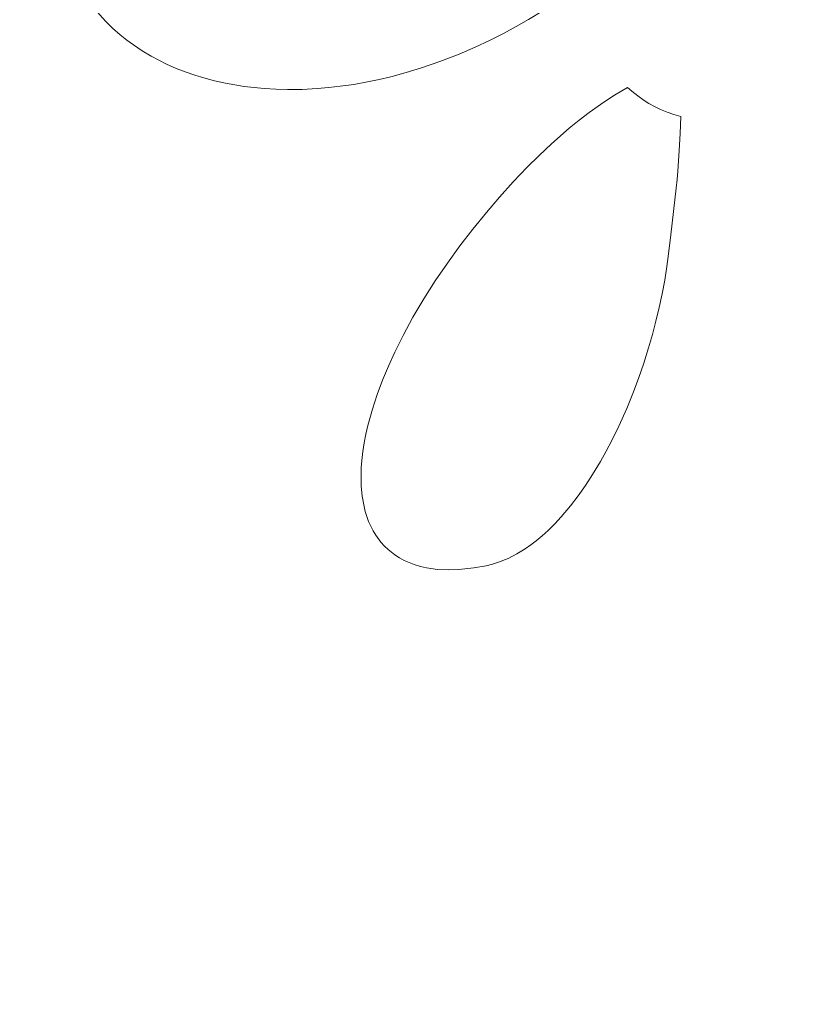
# Model space of a CAD drawing. Header units: centimetres. Extents: x -59 to 59, y -29 to 29.
# Drawn here: x 31.405 to 32.778, y 7.282 to 8.988 of the extents above; entities that cross this region are included whole.
import ezdxf

# ---------------------------------------------------------------- set-up
doc = ezdxf.new("R2010")
doc.units = ezdxf.units.CM
doc.header["$MEASUREMENT"] = 0
doc.layers.add('Camada 1', color=7, linetype='Continuous')

msp = doc.modelspace()

# ---------------------------------------------------------------- linework, layer by layer
at = {"layer": 'Camada 1', "color": 250, "lineweight": 9}
msp.add_open_spline([(44.87208, 9.04651), (45.82819, 9.51826), (46.94647, 9.81469), (48.06476, 10.11115), (48.06476, 10.11115), (48.06476, 10.11115), (49.06475, 10.30105), (49.06475, 10.30105), (49.06475, 10.30105), (49.06475, 10.30105), (49.06475, 29.10275), (49.06475, 29.10275), (49.06475, 29.10275), (49.06475, 29.10275), (24.06474, 29.10275), (24.06474, 29.10275), (24.06474, 29.10275), (24.06474, 29.10275), (24.06474, 10.30105), (24.06474, 10.30105), (24.06474, 10.30105), (24.06474, 10.30105), (25.06473, 10.11115), (25.06473, 10.11115), (25.06473, 10.11115), (26.18302, 9.81469), (27.3013, 9.51826), (28.25741, 9.04651), (28.25741, 9.04651), (29.21352, 8.57475), (30.00745, 7.92769), (30.71826, 7.49258), (30.71826, 7.49258), (31.42908, 7.05747), (32.0568, 6.83431), (32.71904, 6.79156), (32.71904, 6.79156), (33.38125, 6.74882), (34.07798, 6.88647), (34.72469, 7.13647), (34.72469, 7.13647), (35.37139, 7.38647), (35.96807, 7.74882), (36.56474, 8.11115), (36.56474, 8.11115), (37.16141, 7.74882), (37.7581, 7.38647), (38.4048, 7.13647), (38.4048, 7.13647), (39.05151, 6.88647), (39.74824, 6.74882), (40.41045, 6.79156), (40.41045, 6.79156), (41.0727, 6.83431), (41.70041, 7.05747), (42.41123, 7.49258), (42.41123, 7.49258), (43.12204, 7.92769), (43.91598, 8.57475), (44.87208, 9.04651)], degree=3, knots=[0, 0, 0, 0, 0.0625, 0.0625, 0.0625, 0.0625, 0.125, 0.125, 0.125, 0.125, 0.1875, 0.1875, 0.1875, 0.1875, 0.25, 0.25, 0.25, 0.25, 0.3125, 0.3125, 0.3125, 0.3125, 0.375, 0.375, 0.375, 0.375, 0.4375, 0.4375, 0.4375, 0.4375, 0.5, 0.5, 0.5, 0.5, 0.5625, 0.5625, 0.5625, 0.5625, 0.625, 0.625, 0.625, 0.625, 0.6875, 0.6875, 0.6875, 0.6875, 0.75, 0.75, 0.75, 0.75, 0.8125, 0.8125, 0.8125, 0.8125, 0.875, 0.875, 0.875, 0.875, 1, 1, 1, 1], dxfattribs=at)
at = {"layer": 'Camada 1', "color": 1, "lineweight": 9}
for points, knots in [([(32.4026, 9.31632), (32.4026, 9.31632), (32.30026, 9.3578), (32.30026, 9.3578), (32.30026, 9.3578), (32.30026, 9.3578), (32.25404, 9.37568), (32.25404, 9.37568), (32.25404, 9.37568), (32.25404, 9.37568), (32.20772, 9.39327), (32.20772, 9.39327), (32.20772, 9.39327), (32.20772, 9.39327), (32.18079, 9.40345), (32.18079, 9.40345), (32.18079, 9.40345), (32.18079, 9.40345), (32.15372, 9.41321), (32.15372, 9.41321), (32.15372, 9.41321), (32.15372, 9.41321), (32.13262, 9.42033), (32.13262, 9.42033), (32.13262, 9.42033), (32.13262, 9.42033), (32.1113, 9.42676), (32.1113, 9.42676), (32.1113, 9.42676), (32.1113, 9.42676), (32.0865, 9.43302), (32.0865, 9.43302), (32.0865, 9.43302), (32.0865, 9.43302), (32.06157, 9.43876), (32.06157, 9.43876), (32.06157, 9.43876), (32.06157, 9.43876), (32.03205, 9.44503), (32.03205, 9.44503), (32.03205, 9.44503), (32.03205, 9.44503), (32.00238, 9.45055), (32.00238, 9.45055), (32.00238, 9.45055), (32.00238, 9.45055), (31.96926, 9.45583), (31.96926, 9.45583), (31.96926, 9.45583), (31.96926, 9.45583), (31.92936, 9.46089), (31.92936, 9.46089), (31.92936, 9.46089), (31.92936, 9.46089), (31.89601, 9.46399), (31.89601, 9.46399), (31.89601, 9.46399), (31.89601, 9.46399), (31.85821, 9.46621), (31.85821, 9.46621), (31.85821, 9.46621), (31.85821, 9.46621), (31.82857, 9.46692), (31.82857, 9.46692), (31.82857, 9.46692), (31.82857, 9.46692), (31.79298, 9.46642), (31.79298, 9.46642), (31.79298, 9.46642), (31.79298, 9.46642), (31.76338, 9.46474), (31.76338, 9.46474), (31.76338, 9.46474), (31.76338, 9.46474), (31.74568, 9.46313), (31.74568, 9.46313), (31.74568, 9.46313), (31.74568, 9.46313), (31.72802, 9.46104), (31.72802, 9.46104), (31.72802, 9.46104), (31.72802, 9.46104), (31.69874, 9.45643), (31.69874, 9.45643), (31.69874, 9.45643), (31.69874, 9.45643), (31.67811, 9.45224), (31.67811, 9.45224), (31.67811, 9.45224), (31.67811, 9.45224), (31.65767, 9.44717), (31.65767, 9.44717), (31.65767, 9.44717), (31.65767, 9.44717), (31.64315, 9.44294), (31.64315, 9.44294), (31.64315, 9.44294), (31.64315, 9.44294), (31.62879, 9.43819), (31.62879, 9.43819), (31.62879, 9.43819), (31.62879, 9.43819), (31.61113, 9.43144), (31.61113, 9.43144), (31.61113, 9.43144), (31.61113, 9.43144), (31.59384, 9.42377), (31.59384, 9.42377), (31.59384, 9.42377), (31.59384, 9.42377), (31.57368, 9.41324), (31.57368, 9.41324), (31.57368, 9.41324), (31.57368, 9.41324), (31.56384, 9.40733), (31.56384, 9.40733), (31.56384, 9.40733), (31.56384, 9.40733), (31.55425, 9.401), (31.55425, 9.401), (31.55425, 9.401), (31.55425, 9.401), (31.54198, 9.39198), (31.54198, 9.39198), (31.54198, 9.39198), (31.54198, 9.39198), (31.5303, 9.3822), (31.5303, 9.3822), (31.5303, 9.3822), (31.5303, 9.3822), (31.52025, 9.3726), (31.52025, 9.3726), (31.52025, 9.3726), (31.52025, 9.3726), (31.51079, 9.3624), (31.51079, 9.3624), (31.51079, 9.3624), (31.51079, 9.3624), (31.5024, 9.35208), (31.5024, 9.35208), (31.5024, 9.35208), (31.5024, 9.35208), (31.49471, 9.34121), (31.49471, 9.34121), (31.49471, 9.34121), (31.49471, 9.34121), (31.48884, 9.33178), (31.48884, 9.33178), (31.48884, 9.33178), (31.48884, 9.33178), (31.48349, 9.32204), (31.48349, 9.32204), (31.48349, 9.32204), (31.48349, 9.32204), (31.47804, 9.31061), (31.47804, 9.31061), (31.47804, 9.31061), (31.47804, 9.31061), (31.47328, 9.29887), (31.47328, 9.29887), (31.47328, 9.29887), (31.47328, 9.29887), (31.46855, 9.28439), (31.46855, 9.28439), (31.46855, 9.28439), (31.46855, 9.28439), (31.46429, 9.26662), (31.46429, 9.26662), (31.46429, 9.26662), (31.46429, 9.26662), (31.4619, 9.25157), (31.4619, 9.25157), (31.4619, 9.25157), (31.4619, 9.25157), (31.46035, 9.23333), (31.46035, 9.23333), (31.46035, 9.23333), (31.46035, 9.23333), (31.46013, 9.21807), (31.46013, 9.21807), (31.46013, 9.21807), (31.46013, 9.21807), (31.46116, 9.19889), (31.46116, 9.19889), (31.46116, 9.19889), (31.46116, 9.19889), (31.4632, 9.18154), (31.4632, 9.18154), (31.4632, 9.18154), (31.4632, 9.18154), (31.4676, 9.1575), (31.4676, 9.1575), (31.4676, 9.1575), (31.4676, 9.1575), (31.47171, 9.14051), (31.47171, 9.14051), (31.47171, 9.14051), (31.47171, 9.14051), (31.47651, 9.12372), (31.47651, 9.12372), (31.47651, 9.12372), (31.47651, 9.12372), (31.48266, 9.1049), (31.48266, 9.1049), (31.48266, 9.1049), (31.48266, 9.1049), (31.48958, 9.08636), (31.48958, 9.08636), (31.48958, 9.08636), (31.48958, 9.08636), (31.49534, 9.07294), (31.49534, 9.07294), (31.49534, 9.07294), (31.49534, 9.07294), (31.50171, 9.0598), (31.50171, 9.0598), (31.50171, 9.0598), (31.50171, 9.0598), (31.5133, 9.03915), (31.5133, 9.03915), (31.5133, 9.03915), (31.5133, 9.03915), (31.52304, 9.0242), (31.52304, 9.0242), (31.52304, 9.0242), (31.52304, 9.0242), (31.5358, 9.00704), (31.5358, 9.00704), (31.5358, 9.00704), (31.5358, 9.00704), (31.54524, 8.99575), (31.54524, 8.99575), (31.54524, 8.99575), (31.54524, 8.99575), (31.55518, 8.98493), (31.55518, 8.98493), (31.55518, 8.98493), (31.55518, 8.98493), (31.56772, 8.97255), (31.56772, 8.97255), (31.56772, 8.97255), (31.56772, 8.97255), (31.58089, 8.96087), (31.58089, 8.96087), (31.58089, 8.96087), (31.58089, 8.96087), (31.59231, 8.95168), (31.59231, 8.95168), (31.59231, 8.95168), (31.59231, 8.95168), (31.6041, 8.94299), (31.6041, 8.94299), (31.6041, 8.94299), (31.6041, 8.94299), (31.61932, 8.93283), (31.61932, 8.93283), (31.61932, 8.93283), (31.61932, 8.93283), (31.63501, 8.92345), (31.63501, 8.92345), (31.63501, 8.92345), (31.63501, 8.92345), (31.6484, 8.91621), (31.6484, 8.91621), (31.6484, 8.91621), (31.6484, 8.91621), (31.66205, 8.9095), (31.66205, 8.9095), (31.66205, 8.9095), (31.66205, 8.9095), (31.67895, 8.90206), (31.67895, 8.90206), (31.67895, 8.90206), (31.67895, 8.90206), (31.69614, 8.89536), (31.69614, 8.89536), (31.69614, 8.89536), (31.69614, 8.89536), (31.71153, 8.89006), (31.71153, 8.89006), (31.71153, 8.89006), (31.71153, 8.89006), (31.72709, 8.8853), (31.72709, 8.8853), (31.72709, 8.8853), (31.72709, 8.8853), (31.74595, 8.88031), (31.74595, 8.88031), (31.74595, 8.88031), (31.74595, 8.88031), (31.765, 8.87606), (31.765, 8.87606), (31.765, 8.87606), (31.765, 8.87606), (31.78126, 8.87304), (31.78126, 8.87304), (31.78126, 8.87304), (31.78126, 8.87304), (31.7976, 8.87053), (31.7976, 8.87053), (31.7976, 8.87053), (31.7976, 8.87053), (31.81514, 8.86838), (31.81514, 8.86838), (31.81514, 8.86838), (31.81514, 8.86838), (31.83274, 8.86677), (31.83274, 8.86677), (31.83274, 8.86677), (31.83274, 8.86677), (31.85301, 8.86559), (31.85301, 8.86559), (31.85301, 8.86559), (31.85301, 8.86559), (31.87331, 8.86507), (31.87331, 8.86507), (31.87331, 8.86507), (31.87331, 8.86507), (31.89941, 8.86537), (31.89941, 8.86537), (31.89941, 8.86537), (31.89941, 8.86537), (31.92548, 8.8667), (31.92548, 8.8667), (31.92548, 8.8667), (31.92548, 8.8667), (31.94561, 8.86842), (31.94561, 8.86842), (31.94561, 8.86842), (31.94561, 8.86842), (31.96569, 8.8707), (31.96569, 8.8707), (31.96569, 8.8707), (31.96569, 8.8707), (31.9897, 8.87418), (31.9897, 8.87418), (31.9897, 8.87418), (31.9897, 8.87418), (32.01359, 8.87844), (32.01359, 8.87844), (32.01359, 8.87844), (32.01359, 8.87844), (32.03399, 8.8827), (32.03399, 8.8827), (32.03399, 8.8827), (32.03399, 8.8827), (32.05428, 8.88749), (32.05428, 8.88749), (32.05428, 8.88749), (32.05428, 8.88749), (32.08134, 8.89474), (32.08134, 8.89474), (32.08134, 8.89474), (32.08134, 8.89474), (32.10814, 8.90291), (32.10814, 8.90291), (32.10814, 8.90291), (32.10814, 8.90291), (32.13987, 8.91385), (32.13987, 8.91385), (32.13987, 8.91385), (32.13987, 8.91385), (32.17374, 8.92702), (32.17374, 8.92702), (32.17374, 8.92702), (32.17374, 8.92702), (32.20155, 8.93906), (32.20155, 8.93906), (32.20155, 8.93906), (32.20155, 8.93906), (32.22668, 8.95089), (32.22668, 8.95089), (32.22668, 8.95089), (32.22668, 8.95089), (32.2515, 8.96337), (32.2515, 8.96337), (32.2515, 8.96337), (32.2515, 8.96337), (32.27334, 8.97506), (32.27334, 8.97506), (32.27334, 8.97506), (32.27334, 8.97506), (32.29487, 8.98731), (32.29487, 8.98731), (32.29487, 8.98731), (32.29487, 8.98731), (32.32028, 9.00276), (32.32028, 9.00276), (32.32028, 9.00276), (32.32028, 9.00276), (32.34517, 9.01907), (32.34517, 9.01907), (32.34517, 9.01907), (32.34517, 9.01907), (32.36054, 9.02982), (32.36054, 9.02982), (32.36054, 9.02982), (32.36054, 9.02982), (32.37564, 9.04095), (32.37564, 9.04095), (32.37564, 9.04095), (32.37564, 9.04095), (32.40422, 9.06382), (32.40422, 9.06382), (32.40422, 9.06382), (32.40422, 9.06382), (32.39762, 9.07881), (32.39762, 9.07881), (32.39762, 9.07881), (32.39762, 9.07881), (32.39094, 9.09691), (32.39094, 9.09691), (32.39094, 9.09691), (32.39094, 9.09691), (32.38547, 9.11543), (32.38547, 9.11543), (32.38547, 9.11543), (32.38547, 9.11543), (32.3822, 9.1294), (32.3822, 9.1294), (32.3822, 9.1294), (32.3822, 9.1294), (32.37961, 9.14353), (32.37961, 9.14353), (32.37961, 9.14353), (32.37961, 9.14353), (32.37793, 9.15578), (32.37793, 9.15578), (32.37793, 9.15578), (32.37793, 9.15578), (32.37675, 9.1681), (32.37675, 9.1681), (32.37675, 9.1681), (32.37675, 9.1681), (32.37608, 9.18064), (32.37608, 9.18064), (32.37608, 9.18064), (32.37608, 9.18064), (32.37593, 9.19321), (32.37593, 9.19321), (32.37593, 9.19321), (32.37593, 9.19321), (32.37632, 9.20603), (32.37632, 9.20603), (32.37632, 9.20603), (32.37632, 9.20603), (32.37724, 9.21882), (32.37724, 9.21882), (32.37724, 9.21882), (32.37724, 9.21882), (32.3787, 9.23169), (32.3787, 9.23169), (32.3787, 9.23169), (32.3787, 9.23169), (32.3807, 9.24449), (32.3807, 9.24449), (32.3807, 9.24449), (32.3807, 9.24449), (32.38338, 9.25793), (32.38338, 9.25793), (32.38338, 9.25793), (32.38338, 9.25793), (32.38665, 9.27124), (32.38665, 9.27124), (32.38665, 9.27124), (32.38665, 9.27124), (32.3911, 9.28625), (32.3911, 9.28625), (32.3911, 9.28625), (32.3911, 9.28625), (32.39632, 9.301), (32.39632, 9.301), (32.39632, 9.301), (32.39632, 9.301), (32.40155, 9.31377), (32.40155, 9.31377), (32.40155, 9.31377), (32.40155, 9.31377), (32.4026, 9.31632), (32.4026, 9.31632), (32.4026, 9.31632), (32.4026, 9.31632), (32.4026, 9.31632), (32.4026, 9.31632)], [0, 0, 0, 0, 0.0081967, 0.0081967, 0.0081967, 0.0081967, 0.0163934, 0.0163934, 0.0163934, 0.0163934, 0.0245902, 0.0245902, 0.0245902, 0.0245902, 0.0327869, 0.0327869, 0.0327869, 0.0327869, 0.0409836, 0.0409836, 0.0409836, 0.0409836, 0.0491803, 0.0491803, 0.0491803, 0.0491803, 0.057377, 0.057377, 0.057377, 0.057377, 0.0655738, 0.0655738, 0.0655738, 0.0655738, 0.0737705, 0.0737705, 0.0737705, 0.0737705, 0.0819672, 0.0819672, 0.0819672, 0.0819672, 0.0901639, 0.0901639, 0.0901639, 0.0901639, 0.0983607, 0.0983607, 0.0983607, 0.0983607, 0.1065574, 0.1065574, 0.1065574, 0.1065574, 0.1147541, 0.1147541, 0.1147541, 0.1147541, 0.1229508, 0.1229508, 0.1229508, 0.1229508, 0.1311475, 0.1311475, 0.1311475, 0.1311475, 0.1393443, 0.1393443, 0.1393443, 0.1393443, 0.147541, 0.147541, 0.147541, 0.147541, 0.1557377, 0.1557377, 0.1557377, 0.1557377, 0.1639344, 0.1639344, 0.1639344, 0.1639344, 0.1721311, 0.1721311, 0.1721311, 0.1721311, 0.1803279, 0.1803279, 0.1803279, 0.1803279, 0.1885246, 0.1885246, 0.1885246, 0.1885246, 0.1967213, 0.1967213, 0.1967213, 0.1967213, 0.204918, 0.204918, 0.204918, 0.204918, 0.2131148, 0.2131148, 0.2131148, 0.2131148, 0.2213115, 0.2213115, 0.2213115, 0.2213115, 0.2295082, 0.2295082, 0.2295082, 0.2295082, 0.2377049, 0.2377049, 0.2377049, 0.2377049, 0.2459016, 0.2459016, 0.2459016, 0.2459016, 0.2540984, 0.2540984, 0.2540984, 0.2540984, 0.2622951, 0.2622951, 0.2622951, 0.2622951, 0.2704918, 0.2704918, 0.2704918, 0.2704918, 0.2786885, 0.2786885, 0.2786885, 0.2786885, 0.2868852, 0.2868852, 0.2868852, 0.2868852, 0.295082, 0.295082, 0.295082, 0.295082, 0.3032787, 0.3032787, 0.3032787, 0.3032787, 0.3114754, 0.3114754, 0.3114754, 0.3114754, 0.3196721, 0.3196721, 0.3196721, 0.3196721, 0.3278689, 0.3278689, 0.3278689, 0.3278689, 0.3360656, 0.3360656, 0.3360656, 0.3360656, 0.3442623, 0.3442623, 0.3442623, 0.3442623, 0.352459, 0.352459, 0.352459, 0.352459, 0.3606557, 0.3606557, 0.3606557, 0.3606557, 0.3688525, 0.3688525, 0.3688525, 0.3688525, 0.3770492, 0.3770492, 0.3770492, 0.3770492, 0.3852459, 0.3852459, 0.3852459, 0.3852459, 0.3934426, 0.3934426, 0.3934426, 0.3934426, 0.4016393, 0.4016393, 0.4016393, 0.4016393, 0.4098361, 0.4098361, 0.4098361, 0.4098361, 0.4180328, 0.4180328, 0.4180328, 0.4180328, 0.4262295, 0.4262295, 0.4262295, 0.4262295, 0.4344262, 0.4344262, 0.4344262, 0.4344262, 0.442623, 0.442623, 0.442623, 0.442623, 0.4508197, 0.4508197, 0.4508197, 0.4508197, 0.4590164, 0.4590164, 0.4590164, 0.4590164, 0.4672131, 0.4672131, 0.4672131, 0.4672131, 0.4754098, 0.4754098, 0.4754098, 0.4754098, 0.4836066, 0.4836066, 0.4836066, 0.4836066, 0.4918033, 0.4918033, 0.4918033, 0.4918033, 0.5, 0.5, 0.5, 0.5, 0.5081967, 0.5081967, 0.5081967, 0.5081967, 0.5163934, 0.5163934, 0.5163934, 0.5163934, 0.5245902, 0.5245902, 0.5245902, 0.5245902, 0.5327869, 0.5327869, 0.5327869, 0.5327869, 0.5409836, 0.5409836, 0.5409836, 0.5409836, 0.5491803, 0.5491803, 0.5491803, 0.5491803, 0.557377, 0.557377, 0.557377, 0.557377, 0.5655738, 0.5655738, 0.5655738, 0.5655738, 0.5737705, 0.5737705, 0.5737705, 0.5737705, 0.5819672, 0.5819672, 0.5819672, 0.5819672, 0.5901639, 0.5901639, 0.5901639, 0.5901639, 0.5983607, 0.5983607, 0.5983607, 0.5983607, 0.6065574, 0.6065574, 0.6065574, 0.6065574, 0.6147541, 0.6147541, 0.6147541, 0.6147541, 0.6229508, 0.6229508, 0.6229508, 0.6229508, 0.6311475, 0.6311475, 0.6311475, 0.6311475, 0.6393443, 0.6393443, 0.6393443, 0.6393443, 0.647541, 0.647541, 0.647541, 0.647541, 0.6557377, 0.6557377, 0.6557377, 0.6557377, 0.6639344, 0.6639344, 0.6639344, 0.6639344, 0.6721311, 0.6721311, 0.6721311, 0.6721311, 0.6803279, 0.6803279, 0.6803279, 0.6803279, 0.6885246, 0.6885246, 0.6885246, 0.6885246, 0.6967213, 0.6967213, 0.6967213, 0.6967213, 0.704918, 0.704918, 0.704918, 0.704918, 0.7131148, 0.7131148, 0.7131148, 0.7131148, 0.7213115, 0.7213115, 0.7213115, 0.7213115, 0.7295082, 0.7295082, 0.7295082, 0.7295082, 0.7377049, 0.7377049, 0.7377049, 0.7377049, 0.7459016, 0.7459016, 0.7459016, 0.7459016, 0.7540984, 0.7540984, 0.7540984, 0.7540984, 0.7622951, 0.7622951, 0.7622951, 0.7622951, 0.7704918, 0.7704918, 0.7704918, 0.7704918, 0.7786885, 0.7786885, 0.7786885, 0.7786885, 0.7868852, 0.7868852, 0.7868852, 0.7868852, 0.795082, 0.795082, 0.795082, 0.795082, 0.8032787, 0.8032787, 0.8032787, 0.8032787, 0.8114754, 0.8114754, 0.8114754, 0.8114754, 0.8196721, 0.8196721, 0.8196721, 0.8196721, 0.8278689, 0.8278689, 0.8278689, 0.8278689, 0.8360656, 0.8360656, 0.8360656, 0.8360656, 0.8442623, 0.8442623, 0.8442623, 0.8442623, 0.852459, 0.852459, 0.852459, 0.852459, 0.8606557, 0.8606557, 0.8606557, 0.8606557, 0.8688525, 0.8688525, 0.8688525, 0.8688525, 0.8770492, 0.8770492, 0.8770492, 0.8770492, 0.8852459, 0.8852459, 0.8852459, 0.8852459, 0.8934426, 0.8934426, 0.8934426, 0.8934426, 0.9016393, 0.9016393, 0.9016393, 0.9016393, 0.9098361, 0.9098361, 0.9098361, 0.9098361, 0.9180328, 0.9180328, 0.9180328, 0.9180328, 0.9262295, 0.9262295, 0.9262295, 0.9262295, 0.9344262, 0.9344262, 0.9344262, 0.9344262, 0.942623, 0.942623, 0.942623, 0.942623, 0.9508197, 0.9508197, 0.9508197, 0.9508197, 0.9590164, 0.9590164, 0.9590164, 0.9590164, 0.9672131, 0.9672131, 0.9672131, 0.9672131, 0.9754098, 0.9754098, 0.9754098, 0.9754098, 0.9836066, 0.9836066, 0.9836066, 0.9836066, 1, 1, 1, 1]), ([(32.56143, 8.81769), (32.56143, 8.81769), (32.56019, 8.78814), (32.56019, 8.78814), (32.56019, 8.78814), (32.56019, 8.78814), (32.55849, 8.75863), (32.55849, 8.75863), (32.55849, 8.75863), (32.55849, 8.75863), (32.55632, 8.7225), (32.55632, 8.7225), (32.55632, 8.7225), (32.55632, 8.7225), (32.55512, 8.70748), (32.55512, 8.70748), (32.55512, 8.70748), (32.55512, 8.70748), (32.55355, 8.6925), (32.55355, 8.6925), (32.55355, 8.6925), (32.55355, 8.6925), (32.54385, 8.61086), (32.54385, 8.61086), (32.54385, 8.61086), (32.54385, 8.61086), (32.5393, 8.57305), (32.5393, 8.57305), (32.5393, 8.57305), (32.5393, 8.57305), (32.53703, 8.55582), (32.53703, 8.55582), (32.53703, 8.55582), (32.53703, 8.55582), (32.53325, 8.5317), (32.53325, 8.5317), (32.53325, 8.5317), (32.53325, 8.5317), (32.52881, 8.5077), (32.52881, 8.5077), (32.52881, 8.5077), (32.52881, 8.5077), (32.52373, 8.48383), (32.52373, 8.48383), (32.52373, 8.48383), (32.52373, 8.48383), (32.51805, 8.4601), (32.51805, 8.4601), (32.51805, 8.4601), (32.51805, 8.4601), (32.51181, 8.43652), (32.51181, 8.43652), (32.51181, 8.43652), (32.51181, 8.43652), (32.50505, 8.4131), (32.50505, 8.4131), (32.50505, 8.4131), (32.50505, 8.4131), (32.49659, 8.38627), (32.49659, 8.38627), (32.49659, 8.38627), (32.49659, 8.38627), (32.48742, 8.35967), (32.48742, 8.35967), (32.48742, 8.35967), (32.48742, 8.35967), (32.47751, 8.33334), (32.47751, 8.33334), (32.47751, 8.33334), (32.47751, 8.33334), (32.46686, 8.30731), (32.46686, 8.30731), (32.46686, 8.30731), (32.46686, 8.30731), (32.45307, 8.27654), (32.45307, 8.27654), (32.45307, 8.27654), (32.45307, 8.27654), (32.44073, 8.25132), (32.44073, 8.25132), (32.44073, 8.25132), (32.44073, 8.25132), (32.43109, 8.23292), (32.43109, 8.23292), (32.43109, 8.23292), (32.43109, 8.23292), (32.42097, 8.21478), (32.42097, 8.21478), (32.42097, 8.21478), (32.42097, 8.21478), (32.4071, 8.19168), (32.4071, 8.19168), (32.4071, 8.19168), (32.4071, 8.19168), (32.39485, 8.17289), (32.39485, 8.17289), (32.39485, 8.17289), (32.39485, 8.17289), (32.38192, 8.15458), (32.38192, 8.15458), (32.38192, 8.15458), (32.38192, 8.15458), (32.36829, 8.13682), (32.36829, 8.13682), (32.36829, 8.13682), (32.36829, 8.13682), (32.35247, 8.11805), (32.35247, 8.11805), (32.35247, 8.11805), (32.35247, 8.11805), (32.34114, 8.1058), (32.34114, 8.1058), (32.34114, 8.1058), (32.34114, 8.1058), (32.32931, 8.09406), (32.32931, 8.09406), (32.32931, 8.09406), (32.32931, 8.09406), (32.31905, 8.08472), (32.31905, 8.08472), (32.31905, 8.08472), (32.31905, 8.08472), (32.30841, 8.07584), (32.30841, 8.07584), (32.30841, 8.07584), (32.30841, 8.07584), (32.29905, 8.0687), (32.29905, 8.0687), (32.29905, 8.0687), (32.29905, 8.0687), (32.28942, 8.06197), (32.28942, 8.06197), (32.28942, 8.06197), (32.28942, 8.06197), (32.27472, 8.0529), (32.27472, 8.0529), (32.27472, 8.0529), (32.27472, 8.0529), (32.25937, 8.04505), (32.25937, 8.04505), (32.25937, 8.04505), (32.25937, 8.04505), (32.24246, 8.03833), (32.24246, 8.03833), (32.24246, 8.03833), (32.24246, 8.03833), (32.23185, 8.03506), (32.23185, 8.03506), (32.23185, 8.03506), (32.23185, 8.03506), (32.2211, 8.03236), (32.2211, 8.03236), (32.2211, 8.03236), (32.2211, 8.03236), (32.19926, 8.0284), (32.19926, 8.0284), (32.19926, 8.0284), (32.19926, 8.0284), (32.17347, 8.02558), (32.17347, 8.02558), (32.17347, 8.02558), (32.17347, 8.02558), (32.15457, 8.02497), (32.15457, 8.02497), (32.15457, 8.02497), (32.15457, 8.02497), (32.13565, 8.02594), (32.13565, 8.02594), (32.13565, 8.02594), (32.13565, 8.02594), (32.11693, 8.0286), (32.11693, 8.0286), (32.11693, 8.0286), (32.11693, 8.0286), (32.1059, 8.0311), (32.1059, 8.0311), (32.1059, 8.0311), (32.1059, 8.0311), (32.09506, 8.03437), (32.09506, 8.03437), (32.09506, 8.03437), (32.09506, 8.03437), (32.08623, 8.0377), (32.08623, 8.0377), (32.08623, 8.0377), (32.08623, 8.0377), (32.07763, 8.0416), (32.07763, 8.0416), (32.07763, 8.0416), (32.07763, 8.0416), (32.0693, 8.04608), (32.0693, 8.04608), (32.0693, 8.04608), (32.0693, 8.04608), (32.06131, 8.05116), (32.06131, 8.05116), (32.06131, 8.05116), (32.06131, 8.05116), (32.04948, 8.06044), (32.04948, 8.06044), (32.04948, 8.06044), (32.04948, 8.06044), (32.04295, 8.0667), (32.04295, 8.0667), (32.04295, 8.0667), (32.04295, 8.0667), (32.03689, 8.07342), (32.03689, 8.07342), (32.03689, 8.07342), (32.03689, 8.07342), (32.0279, 8.08559), (32.0279, 8.08559), (32.0279, 8.08559), (32.0279, 8.08559), (32.02321, 8.09339), (32.02321, 8.09339), (32.02321, 8.09339), (32.02321, 8.09339), (32.01905, 8.10149), (32.01905, 8.10149), (32.01905, 8.10149), (32.01905, 8.10149), (32.0154, 8.10985), (32.0154, 8.10985), (32.0154, 8.10985), (32.0154, 8.10985), (32.01224, 8.11841), (32.01224, 8.11841), (32.01224, 8.11841), (32.01224, 8.11841), (32.00957, 8.12715), (32.00957, 8.12715), (32.00957, 8.12715), (32.00957, 8.12715), (32.00735, 8.13602), (32.00735, 8.13602), (32.00735, 8.13602), (32.00735, 8.13602), (32.00419, 8.15403), (32.00419, 8.15403), (32.00419, 8.15403), (32.00419, 8.15403), (32.00251, 8.17225), (32.00251, 8.17225), (32.00251, 8.17225), (32.00251, 8.17225), (32.00216, 8.19057), (32.00216, 8.19057), (32.00216, 8.19057), (32.00216, 8.19057), (32.00263, 8.20356), (32.00263, 8.20356), (32.00263, 8.20356), (32.00263, 8.20356), (32.00361, 8.21652), (32.00361, 8.21652), (32.00361, 8.21652), (32.00361, 8.21652), (32.00539, 8.23196), (32.00539, 8.23196), (32.00539, 8.23196), (32.00539, 8.23196), (32.00779, 8.24732), (32.00779, 8.24732), (32.00779, 8.24732), (32.00779, 8.24732), (32.01076, 8.26259), (32.01076, 8.26259), (32.01076, 8.26259), (32.01076, 8.26259), (32.01424, 8.27775), (32.01424, 8.27775), (32.01424, 8.27775), (32.01424, 8.27775), (32.02206, 8.30609), (32.02206, 8.30609), (32.02206, 8.30609), (32.02206, 8.30609), (32.0304, 8.33162), (32.0304, 8.33162), (32.0304, 8.33162), (32.0304, 8.33162), (32.03977, 8.35678), (32.03977, 8.35678), (32.03977, 8.35678), (32.03977, 8.35678), (32.05007, 8.38156), (32.05007, 8.38156), (32.05007, 8.38156), (32.05007, 8.38156), (32.06121, 8.40598), (32.06121, 8.40598), (32.06121, 8.40598), (32.06121, 8.40598), (32.07557, 8.43479), (32.07557, 8.43479), (32.07557, 8.43479), (32.07557, 8.43479), (32.09295, 8.46677), (32.09295, 8.46677), (32.09295, 8.46677), (32.09295, 8.46677), (32.11196, 8.49898), (32.11196, 8.49898), (32.11196, 8.49898), (32.11196, 8.49898), (32.13204, 8.5305), (32.13204, 8.5305), (32.13204, 8.5305), (32.13204, 8.5305), (32.15311, 8.56136), (32.15311, 8.56136), (32.15311, 8.56136), (32.15311, 8.56136), (32.17509, 8.59157), (32.17509, 8.59157), (32.17509, 8.59157), (32.17509, 8.59157), (32.19789, 8.62112), (32.19789, 8.62112), (32.19789, 8.62112), (32.19789, 8.62112), (32.22143, 8.65005), (32.22143, 8.65005), (32.22143, 8.65005), (32.22143, 8.65005), (32.2445, 8.67704), (32.2445, 8.67704), (32.2445, 8.67704), (32.2445, 8.67704), (32.26823, 8.70343), (32.26823, 8.70343), (32.26823, 8.70343), (32.26823, 8.70343), (32.29268, 8.72914), (32.29268, 8.72914), (32.29268, 8.72914), (32.29268, 8.72914), (32.31364, 8.74997), (32.31364, 8.74997), (32.31364, 8.74997), (32.31364, 8.74997), (32.33516, 8.77018), (32.33516, 8.77018), (32.33516, 8.77018), (32.33516, 8.77018), (32.36637, 8.79743), (32.36637, 8.79743), (32.36637, 8.79743), (32.36637, 8.79743), (32.38367, 8.81145), (32.38367, 8.81145), (32.38367, 8.81145), (32.38367, 8.81145), (32.40134, 8.82497), (32.40134, 8.82497), (32.40134, 8.82497), (32.40134, 8.82497), (32.42675, 8.84296), (32.42675, 8.84296), (32.42675, 8.84296), (32.42675, 8.84296), (32.44537, 8.85507), (32.44537, 8.85507), (32.44537, 8.85507), (32.44537, 8.85507), (32.46827, 8.86871), (32.46827, 8.86871), (32.46827, 8.86871), (32.46827, 8.86871), (32.47572, 8.86212), (32.47572, 8.86212), (32.47572, 8.86212), (32.47572, 8.86212), (32.48608, 8.85389), (32.48608, 8.85389), (32.48608, 8.85389), (32.48608, 8.85389), (32.49708, 8.84618), (32.49708, 8.84618), (32.49708, 8.84618), (32.49708, 8.84618), (32.50567, 8.84083), (32.50567, 8.84083), (32.50567, 8.84083), (32.50567, 8.84083), (32.51673, 8.83473), (32.51673, 8.83473), (32.51673, 8.83473), (32.51673, 8.83473), (32.52581, 8.83032), (32.52581, 8.83032), (32.52581, 8.83032), (32.52581, 8.83032), (32.53744, 8.82542), (32.53744, 8.82542), (32.53744, 8.82542), (32.53744, 8.82542), (32.54932, 8.8212), (32.54932, 8.8212), (32.54932, 8.8212), (32.54932, 8.8212), (32.56143, 8.81769), (32.56143, 8.81769), (32.56143, 8.81769), (32.56143, 8.81769), (32.56143, 8.81769), (32.56143, 8.81769)], [0, 0, 0, 0, 0.0097087, 0.0097087, 0.0097087, 0.0097087, 0.0194175, 0.0194175, 0.0194175, 0.0194175, 0.0291262, 0.0291262, 0.0291262, 0.0291262, 0.038835, 0.038835, 0.038835, 0.038835, 0.0485437, 0.0485437, 0.0485437, 0.0485437, 0.0582524, 0.0582524, 0.0582524, 0.0582524, 0.0679612, 0.0679612, 0.0679612, 0.0679612, 0.0776699, 0.0776699, 0.0776699, 0.0776699, 0.0873786, 0.0873786, 0.0873786, 0.0873786, 0.0970874, 0.0970874, 0.0970874, 0.0970874, 0.1067961, 0.1067961, 0.1067961, 0.1067961, 0.1165049, 0.1165049, 0.1165049, 0.1165049, 0.1262136, 0.1262136, 0.1262136, 0.1262136, 0.1359223, 0.1359223, 0.1359223, 0.1359223, 0.1456311, 0.1456311, 0.1456311, 0.1456311, 0.1553398, 0.1553398, 0.1553398, 0.1553398, 0.1650485, 0.1650485, 0.1650485, 0.1650485, 0.1747573, 0.1747573, 0.1747573, 0.1747573, 0.184466, 0.184466, 0.184466, 0.184466, 0.1941748, 0.1941748, 0.1941748, 0.1941748, 0.2038835, 0.2038835, 0.2038835, 0.2038835, 0.2135922, 0.2135922, 0.2135922, 0.2135922, 0.223301, 0.223301, 0.223301, 0.223301, 0.2330097, 0.2330097, 0.2330097, 0.2330097, 0.2427184, 0.2427184, 0.2427184, 0.2427184, 0.2524272, 0.2524272, 0.2524272, 0.2524272, 0.2621359, 0.2621359, 0.2621359, 0.2621359, 0.2718447, 0.2718447, 0.2718447, 0.2718447, 0.2815534, 0.2815534, 0.2815534, 0.2815534, 0.2912621, 0.2912621, 0.2912621, 0.2912621, 0.3009709, 0.3009709, 0.3009709, 0.3009709, 0.3106796, 0.3106796, 0.3106796, 0.3106796, 0.3203883, 0.3203883, 0.3203883, 0.3203883, 0.3300971, 0.3300971, 0.3300971, 0.3300971, 0.3398058, 0.3398058, 0.3398058, 0.3398058, 0.3495146, 0.3495146, 0.3495146, 0.3495146, 0.3592233, 0.3592233, 0.3592233, 0.3592233, 0.368932, 0.368932, 0.368932, 0.368932, 0.3786408, 0.3786408, 0.3786408, 0.3786408, 0.3883495, 0.3883495, 0.3883495, 0.3883495, 0.3980583, 0.3980583, 0.3980583, 0.3980583, 0.407767, 0.407767, 0.407767, 0.407767, 0.4174757, 0.4174757, 0.4174757, 0.4174757, 0.4271845, 0.4271845, 0.4271845, 0.4271845, 0.4368932, 0.4368932, 0.4368932, 0.4368932, 0.4466019, 0.4466019, 0.4466019, 0.4466019, 0.4563107, 0.4563107, 0.4563107, 0.4563107, 0.4660194, 0.4660194, 0.4660194, 0.4660194, 0.4757282, 0.4757282, 0.4757282, 0.4757282, 0.4854369, 0.4854369, 0.4854369, 0.4854369, 0.4951456, 0.4951456, 0.4951456, 0.4951456, 0.5048544, 0.5048544, 0.5048544, 0.5048544, 0.5145631, 0.5145631, 0.5145631, 0.5145631, 0.5242718, 0.5242718, 0.5242718, 0.5242718, 0.5339806, 0.5339806, 0.5339806, 0.5339806, 0.5436893, 0.5436893, 0.5436893, 0.5436893, 0.5533981, 0.5533981, 0.5533981, 0.5533981, 0.5631068, 0.5631068, 0.5631068, 0.5631068, 0.5728155, 0.5728155, 0.5728155, 0.5728155, 0.5825243, 0.5825243, 0.5825243, 0.5825243, 0.592233, 0.592233, 0.592233, 0.592233, 0.6019417, 0.6019417, 0.6019417, 0.6019417, 0.6116505, 0.6116505, 0.6116505, 0.6116505, 0.6213592, 0.6213592, 0.6213592, 0.6213592, 0.631068, 0.631068, 0.631068, 0.631068, 0.6407767, 0.6407767, 0.6407767, 0.6407767, 0.6504854, 0.6504854, 0.6504854, 0.6504854, 0.6601942, 0.6601942, 0.6601942, 0.6601942, 0.6699029, 0.6699029, 0.6699029, 0.6699029, 0.6796117, 0.6796117, 0.6796117, 0.6796117, 0.6893204, 0.6893204, 0.6893204, 0.6893204, 0.6990291, 0.6990291, 0.6990291, 0.6990291, 0.7087379, 0.7087379, 0.7087379, 0.7087379, 0.7184466, 0.7184466, 0.7184466, 0.7184466, 0.7281553, 0.7281553, 0.7281553, 0.7281553, 0.7378641, 0.7378641, 0.7378641, 0.7378641, 0.7475728, 0.7475728, 0.7475728, 0.7475728, 0.7572816, 0.7572816, 0.7572816, 0.7572816, 0.7669903, 0.7669903, 0.7669903, 0.7669903, 0.776699, 0.776699, 0.776699, 0.776699, 0.7864078, 0.7864078, 0.7864078, 0.7864078, 0.7961165, 0.7961165, 0.7961165, 0.7961165, 0.8058252, 0.8058252, 0.8058252, 0.8058252, 0.815534, 0.815534, 0.815534, 0.815534, 0.8252427, 0.8252427, 0.8252427, 0.8252427, 0.8349515, 0.8349515, 0.8349515, 0.8349515, 0.8446602, 0.8446602, 0.8446602, 0.8446602, 0.8543689, 0.8543689, 0.8543689, 0.8543689, 0.8640777, 0.8640777, 0.8640777, 0.8640777, 0.8737864, 0.8737864, 0.8737864, 0.8737864, 0.8834951, 0.8834951, 0.8834951, 0.8834951, 0.8932039, 0.8932039, 0.8932039, 0.8932039, 0.9029126, 0.9029126, 0.9029126, 0.9029126, 0.9126214, 0.9126214, 0.9126214, 0.9126214, 0.9223301, 0.9223301, 0.9223301, 0.9223301, 0.9320388, 0.9320388, 0.9320388, 0.9320388, 0.9417476, 0.9417476, 0.9417476, 0.9417476, 0.9514563, 0.9514563, 0.9514563, 0.9514563, 0.961165, 0.961165, 0.961165, 0.961165, 0.9708738, 0.9708738, 0.9708738, 0.9708738, 0.9805825, 0.9805825, 0.9805825, 0.9805825, 1, 1, 1, 1])]:
    msp.add_open_spline(points, degree=3, knots=knots, dxfattribs=at)

doc.saveas('drawing.dxf')
